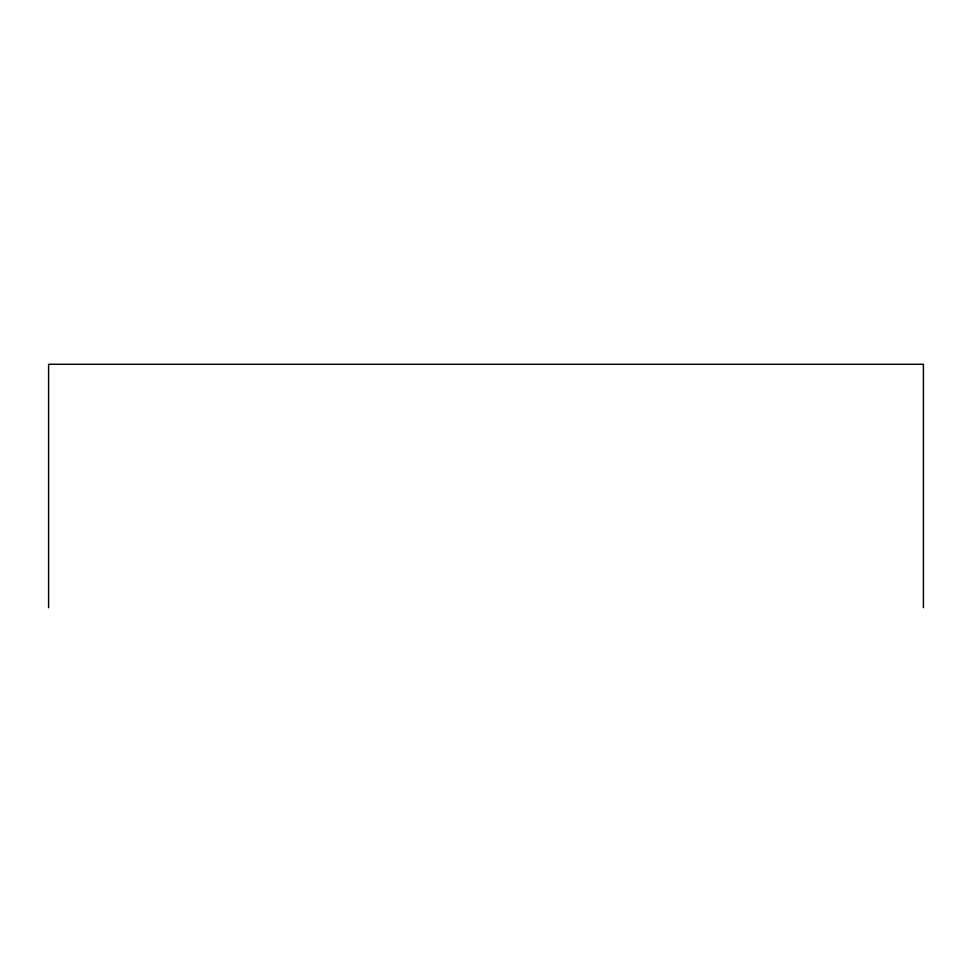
<?xml version="1.0" encoding="UTF-8"?>
<svg xmlns="http://www.w3.org/2000/svg" width="972" height="972" viewBox="0 0 972 972"><rect width="100%" height="100%" fill="white"/><g stroke="black" fill="none" stroke-linecap="round" stroke-linejoin="round"><path stroke-width="1.46" d="M923.4 607.719L923.4 364.281L48.6 364.281L48.6 607.719"/></g></svg>
